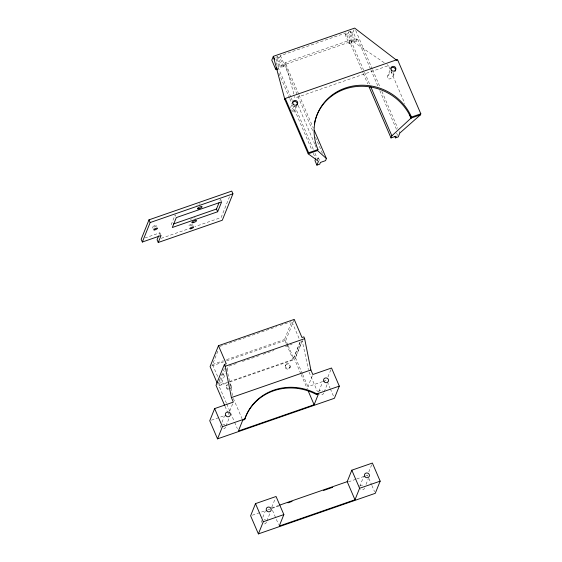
<?xml version="1.0" encoding="UTF-8"?>
<svg xmlns="http://www.w3.org/2000/svg" width="562" height="562" viewBox="0 0 562 562"><rect width="100%" height="100%" fill="white"/><g stroke="black" fill="none" stroke-linecap="round" stroke-linejoin="round"><path stroke-width="0.42" stroke-dasharray="2.81 2.11" d="M290.603 107.595L291.847 104.328M291.573 109.857C296.188 116.116 293.729 107.398 290.645 107.307M389.979 70.362L387.429 76.889L387.85 78.884C391.538 80.078 393.878 75.118 394.707 72.294M393.512 75.273L393.885 73.545L393.379 72.379M159.257 234.354L159.875 232.808L145.242 237.888M171.15 224.786L175.133 214.874L175.716 216.23M384.197 62.705L350.618 39.909L285.159 62.635L283.627 66.456L280.817 67.433L276.925 58.378L277.628 56.643L275.289 57.45L279.181 66.506L278.478 68.241M219.868 200.655L220.48 199.131M283.627 66.456L279.736 57.408L280.431 55.666L345.883 32.947L362.947 72.624M280.817 67.433L281.52 65.691L277.628 56.643M229.5 196.707L221.133 217.529L194.852 226.648M294.221 112.119L296.806 105.698M217.649 376.47L212.513 364.52L218.52 349.585M354.917 40.211L357.727 39.235L357.025 40.977L354.222 41.946L354.917 40.211L351.025 31.163L348.693 31.971L352.585 41.019L351.882 42.761L349.079 43.731L345.187 34.682L345.883 32.947M351.882 42.761L347.99 33.713L348.693 31.971M354.222 41.946L350.33 32.898L351.025 31.163M357.025 40.977L353.133 31.922L354.06 29.631M349.079 43.731L350.618 39.909L369.677 84.244M217.866 384.661L224.322 368.616M226.437 403.242L218.927 385.778L224.842 371.061M228.523 381.844L221.077 384.429L225.502 373.428M226.76 370.281L228.341 366.354L237.445 363.192M226.275 386.143L226.556 385.448M317.776 159.643L318.478 157.908L317.073 158.393M230.961 388.194L231.242 387.499M221.955 422.294L224.561 415.803M229.429 411.834L228.446 414.271L226.823 414.833M229.753 411.026L233.012 402.912M225.98 425.968L229.247 417.854M286.227 343.508L284.512 339.525L291.783 321.45L299.314 338.97M287.856 344.991L285.826 340.27L294.214 319.406M285.187 365.693L285.468 364.998M229.352 381.556L293.076 359.434L300.34 341.359M289.866 367.745A2.557 2.381 21.9 0 0 287.189 364.324A2.557 2.381 21.9 0 0 285.517 368.089A2.557 2.381 21.9 0 0 289.866 367.745L290.147 367.049A2.557 2.381 21.9 0 0 287.47 363.628A2.557 2.381 21.9 0 0 285.798 367.393A2.557 2.381 21.9 0 0 290.147 367.049M302.251 340.867L295.479 357.72L293.61 358.366L300.382 341.52M300.81 373.772L294.664 359.483L302.208 340.713L308.362 369.627M322.567 381.598L307.927 386.677L312.493 375.318M262.812 517.335L265.426 510.844M271.769 507.198L275.457 498.023M318.83 391.454L322.419 382.532M266.845 521.009L270.104 512.895M327.934 376.94L331.524 368.019M324.162 391.883L327.421 383.776M359.687 486.495L363.6 476.759M368.791 471.982L371.728 464.676M366.002 484.486L368.286 478.81M387.717 75.982L389.642 73.369L392.136 72.076M276.925 58.378L279.736 57.408M345.187 34.682L347.99 33.713M350.33 32.898L353.133 31.922M277.776 66.99L279.181 66.506M281.52 65.691L352.585 41.019M390.014 69.168L388.49 65.614L294.98 98.076L294.516 96.39M161.189 238.337L189.106 228.643M219.784 346.445L276.883 326.62M280.199 325.468L290.954 321.738M212.513 364.52L223.276 360.79M226.584 359.638L284.512 339.525M211.733 365.988L225.727 361.134M226.549 360.846L285.826 340.27M242.412 361.471L255.654 356.87M256.483 356.582L259.792 355.437M263.1 354.285L273.863 350.555M285.447 346.529L292.064 344.232M221.667 374.952L223.535 374.306M218.927 385.778L228.804 382.35M229.626 382.062L294.664 359.483M211.375 420.2L226.008 415.114M323.375 381.317L326.627 380.186M271.46 507.964L278.871 505.393M252.268 515.228L267.189 510.043M268.018 509.755L271.334 508.603M272.163 508.315L278.794 506.018M348.426 481.845L355.887 479.253M356.715 478.964L365.005 476.084M365.834 475.796L367.492 475.22L368.503 477.588M387.056 64.644L388.49 65.614M390.976 71.395L404.823 103.612M355.704 30.503L372.241 68.971M372.585 69.772L380.165 87.398M381.893 91.409L397.741 128.269M399.118 131.473L399.807 133.075M357.727 39.235L370.477 68.901M370.822 69.702L378.064 86.541M379.786 90.552L397.025 130.637M396.646 133.131L397.622 135.393M363.291 73.432L367.801 83.914M298.675 94.072L285.159 62.635L294.284 95.547M299.026 94.88L313.238 127.925M280.431 55.666L313.434 132.435M315.514 137.269L322.447 153.391M298.162 105.473L314.783 144.125M315.127 144.926L316.167 147.342M318.478 157.908L320.101 161.68M276.082 62.754L290.891 97.212M291.235 98.013L292.275 100.415M294.685 106.028L313.287 149.302M315.008 153.307L317.769 159.713M278.787 73.088L289.472 97.943M289.816 98.743L292.233 104.356M292.577 105.164L311.882 150.061M313.259 153.271L315.675 158.877M327.309 381.76L330.013 388.054M330.351 388.841L333.737 396.709M368.841 478.374L371.552 484.669M371.889 485.456L374.594 491.75M309.058 372.107L317.446 391.616M295.479 357.72L302.391 373.807M302.742 374.608L307.927 386.677M301.148 374.566L307.295 388.855M288.194 345.778L293.61 358.366M286.571 344.302L293.076 359.434M220.775 199.812L221.358 201.168M192.38 224.364A2.044 0.548 -23.3 0 1 189.752 226.008A2.044 0.548 -23.3 0 1 189.38 225.137A2.044 0.548 -23.3 0 1 192.38 224.364L193.258 226.395M233.321 398.402L242.039 418.69M159.875 232.808L161.041 235.527M156.32 225.517A2.044 0.548 -23.3 0 1 153.686 227.16A2.044 0.548 -23.3 0 1 153.314 226.289A2.044 0.548 -23.3 0 1 156.32 225.517L156.903 226.872M219.018 379.652L221.077 384.429M152.562 227.125L153.145 228.488M226.774 404.036L230.188 411.974M230.532 412.768L234.284 421.5M234.628 422.294L237.354 428.644M272.472 510.324L278.562 524.486M224.99 406.228L227.758 412.663M226.837 368.7L232.626 395.922M392.002 71.957A2.557 2.381 21.9 0 1 391.426 71.613M295.76 106.127A2.557 2.381 21.9 0 1 293.821 106.042M225.502 426.994A2.557 2.381 21.9 0 1 222.664 428.932M220.655 427.38A2.557 2.381 21.9 0 1 220.648 425.539M222.657 424.169A2.557 2.381 21.9 0 1 224.997 425.195M323.677 392.908A2.557 2.381 21.9 0 1 319.63 394.313M318.661 392.051A2.557 2.381 21.9 0 1 322.707 390.646M230.624 385.799A2.557 2.381 21.9 0 1 230.631 388.721M228.291 389.536A2.557 2.381 21.9 0 1 227.645 384.907M229.865 384.303A2.557 2.381 21.9 0 1 230.441 388.447M228.572 388.841A2.557 2.381 21.9 0 1 227.35 384.499M195.358 218.098A2.557 0.681 -23.3 0 1 195.19 218.351M190.673 219.918A2.557 0.681 -23.3 0 1 191.171 219.18M191.614 218.871A2.557 0.681 -23.3 0 1 192.155 218.562M193.96 217.859A2.557 0.681 -23.3 0 1 194.494 217.754M196.763 205.27A2.557 0.681 -23.3 0 1 197.206 204.961M198.962 204.132A2.557 0.681 -23.3 0 1 200.079 203.844M364.541 487.949A2.557 2.381 21.9 0 1 360.495 489.354M360.017 485.968A2.557 2.381 21.9 0 1 362.996 485.343M266.36 522.035A2.557 2.381 21.9 0 1 264.182 524.002M261.513 522.414A2.557 2.381 21.9 0 1 261.513 520.581M264.175 519.239A2.557 2.381 21.9 0 1 265.39 519.773"/><path stroke-width="0.84" d="M149 219.833L141.174 239.3L142.341 242.018L161.041 235.527L158.245 242.475L222.299 220.241L232.921 193.82L231.755 191.101L149 219.833L150.166 222.545L142.341 242.018M158.632 235.9L157.079 239.763L158.245 242.475M217.663 211.755L221.646 201.849L176.299 217.592L172.316 227.498L217.663 211.755L216.496 209.036L218.948 202.945M277.08 68.726L275.675 69.217L276.378 67.475L277.41 69.885M314.277 130.349L326.403 158.561L325.567 160.648L320.424 162.432L319.722 164.167L316.919 165.144L318.457 161.322L308.201 153.812L284.857 99.516L285.271 98.469L397.482 59.516L420.826 113.819L420.404 114.859L399.807 133.075L398.268 136.903L395.465 137.873L394.812 136.369M218.47 345.7L226.254 363.804L224.386 364.45L225.165 366.262L231.396 397.58L233.342 402.104L214.642 408.595L209.745 420.762L217.529 438.859L334.411 398.282L339.3 386.115L331.524 368.019L312.823 374.51L310.877 369.986L304.639 338.668L303.866 336.856L301.991 337.509L294.214 319.406L218.47 345.7L210.09 366.564L217.192 383.087M285.271 98.469L308.622 152.773L308.201 153.812L317.551 150.567L317.973 149.52A51.121 47.559 21.9 0 1 345.265 88.044A51.121 47.559 21.9 0 1 411.475 117.065L420.826 113.819M224.386 364.45L215.998 385.307L224.645 405.42M315.675 158.877L314.973 160.62L316.919 165.144M217.529 438.859L222.419 426.691L214.642 408.595M244.582 419.596A51.297 47.728 21.9 0 1 316.582 394.601L318.45 393.955L314.123 404.731L238.379 431.026L242.714 420.25L244.582 419.596L244.863 418.901A51.297 47.728 21.9 0 1 316.863 393.906L339.3 386.115M395.465 137.873L396.161 136.137L391.019 137.922L391.862 135.835L411.054 118.104L420.404 114.859M255.499 503.629L250.61 515.804L258.394 533.9L375.268 493.324L380.165 481.156L372.381 463.053L351.812 470.197L347.197 481.669L354.98 499.773L279.244 526.06L283.852 514.588L276.068 496.492L255.499 503.629L263.283 521.733L258.394 533.9M314.341 124.132A51.121 47.559 21.9 0 1 358.479 86.365A51.121 47.559 21.9 0 1 411.054 118.104L411.475 117.065M316.582 394.601L316.863 393.906M354.98 499.773L359.589 488.294L351.812 470.197M308.622 152.773L317.973 149.52M150.166 222.545L232.921 193.82M173.623 223.922L216.496 209.036M225.165 366.262L304.639 338.668M231.396 397.58L310.877 369.986M222.419 426.691L244.863 418.901M279.693 505.105L347.197 481.669M287.913 502.849L292.057 501.409M323.557 490.478L332.676 487.31M263.283 521.733L283.852 514.588M359.589 488.294L380.165 481.156M397.06 60.563L354.671 28.1L273.322 56.341L271.783 60.169L275.675 69.217M317.551 150.567L326.403 158.561M409.67 114.887L411.054 118.104M370.716 86.667L391.862 135.835M369.185 87.138L391.019 137.922M274.699 59.544L273.322 56.341L284.857 99.516M307.976 390.442L314.123 404.731M390.955 68.227A2.557 2.381 21.9 0 1 394.503 67.946A2.557 2.381 21.9 0 1 394.974 71.332M292.444 102.839A2.557 2.381 21.9 0 1 296.048 101.841A2.557 2.381 21.9 0 1 296.799 105.417M391.377 70.109A2.557 2.381 21.9 0 0 395.725 69.765A2.557 2.381 21.9 0 0 393.049 66.344A2.557 2.381 21.9 0 0 391.377 70.109M293.195 104.195A2.557 2.381 21.9 0 0 297.544 103.851A2.557 2.381 21.9 0 0 294.867 100.429A2.557 2.381 21.9 0 0 293.195 104.195M225.875 415.768A2.557 2.381 21.9 0 0 230.223 415.423A2.557 2.381 21.9 0 0 227.547 412.002A2.557 2.381 21.9 0 0 225.875 415.768M324.056 381.682A2.557 2.381 21.9 0 0 328.405 381.338A2.557 2.381 21.9 0 0 325.728 377.917A2.557 2.381 21.9 0 0 324.056 381.682M193.244 222.671A2.557 0.681 -23.3 0 0 196.538 220.613A2.557 0.681 -23.3 0 0 192.78 221.583A2.557 0.681 -23.3 0 0 193.244 222.671M198.836 208.769A2.557 0.681 -23.3 0 0 202.123 206.711A2.557 0.681 -23.3 0 0 198.372 207.68A2.557 0.681 -23.3 0 0 198.836 208.769M190.918 228.72A2.044 0.548 -23.3 0 0 193.553 227.076A2.044 0.548 -23.3 0 0 190.546 227.849A2.044 0.548 -23.3 0 0 190.918 228.72M154.852 229.879A2.044 0.548 -23.3 0 0 157.486 228.228A2.044 0.548 -23.3 0 0 154.48 229.001A2.044 0.548 -23.3 0 0 154.852 229.879M364.914 476.724A2.557 2.381 21.9 0 0 369.262 476.379A2.557 2.381 21.9 0 0 366.586 472.958A2.557 2.381 21.9 0 0 364.914 476.724M266.732 510.809A2.557 2.381 21.9 0 0 271.081 510.465A2.557 2.381 21.9 0 0 268.404 507.043A2.557 2.381 21.9 0 0 266.732 510.809"/></g></svg>
